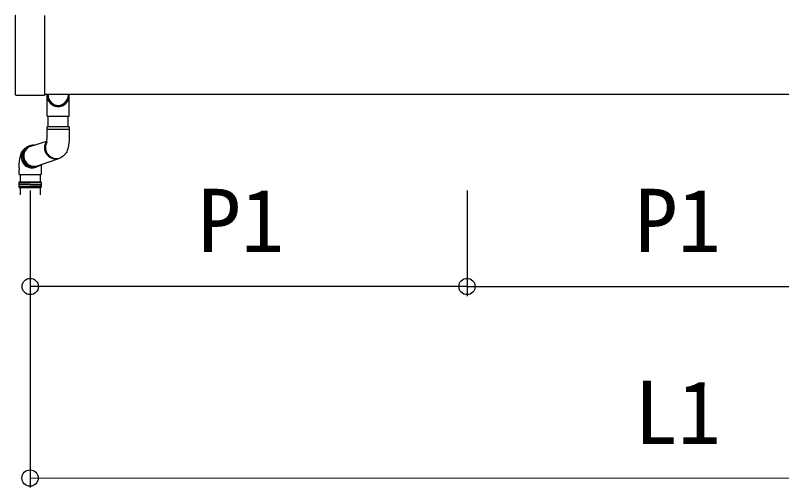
# Model space of a CAD drawing. Units: millimetres, scale not verified. Extents: x -693 to 693, y -1120 to 1121.
# Drawn here: x 298.8 to 378.6, y 438.8 to 488 of the extents above; entities that cross this region are included whole.
import ezdxf
from ezdxf.enums import TextEntityAlignment as Align

# ---------------------------------------------------------------- set-up
doc = ezdxf.new("R2010")
doc.units = ezdxf.units.MM
doc.header["$LTSCALE"] = 6
doc.layers.add('0-5_YKK_A1', color=4, linetype='Continuous')
doc.layers.add('0-6_YKK_D', color=6, linetype='Continuous')
doc.styles.add('ＭＳ ゴシック', font='')
doc.styles.get('ＭＳ ゴシック').set_extended_font_data('MS Gothic')

msp = doc.modelspace()

# ---------------------------------------------------------------- linework, layer by layer
at = {"layer": '0-5_YKK_A1'}
for p, q in [((298.755, 487.927), (298.755, 479.727)), ((301.805, 487.977), (301.805, 479.677)), ((301.83, 487.827), (301.805, 487.827)), ((301.83, 479.727), (301.83, 487.977)), ((301.83, 480.177), (301.805, 480.177)), ((298.804, 479.677), (301.805, 479.677)), ((435.158, 479.727), (301.83, 479.727)), ((302.064, 477.473), (302.064, 479.728)), ((302.165, 479.727), (302.165, 479.51)), ((304.265, 479.727), (304.265, 479.51)), ((304.364, 477.473), (304.364, 479.728)), ((302.064, 477.473), (304.364, 477.473)), ((302.164, 476.362), (302.164, 477.473)), ((304.264, 476.362), (304.264, 477.473)), ((302.064, 476.125), (302.064, 476.362)), ((302.084, 476.362), (302.064, 476.362)), ((302.064, 476.125), (304.364, 476.125)), ((302.064, 475.362), (302.064, 476.1)), ((302.084, 476.1), (302.064, 476.1)), ((304.364, 476.362), (302.084, 476.362)), ((304.364, 476.1), (302.084, 476.1)), ((304.364, 476.362), (304.364, 476.125)), ((304.364, 476.1), (304.364, 475.362)), ((300.378, 474.358), (302.033, 474.887)), ((301.054, 472.317), (303.298, 473.087)), ((303.513, 473.177), (303.421, 473.134)), ((299.154, 472.091), (299.154, 471.897)), ((299.154, 471.397), (299.154, 471.897)), ((301.126, 472.262), (300.991, 472.197)), ((301.454, 472.454), (301.454, 471.897)), ((301.454, 471.897), (301.454, 471.397)), ((299.154, 471.397), (301.454, 471.397)), ((299.255, 471.397), (299.255, 470.65)), ((299.255, 471.252), (299.255, 470.627)), ((301.355, 471.397), (301.355, 470.65)), ((301.355, 471.252), (301.355, 470.627)), ((299.172, 470.65), (299.122, 470.55)), ((299.122, 470.55), (299.122, 470.375)), ((300.305, 470.55), (299.122, 470.55)), ((300.305, 470.375), (299.122, 470.375)), ((300.305, 470.325), (299.122, 470.325)), ((299.172, 470.65), (301.422, 470.65)), ((301.472, 470.55), (300.305, 470.55)), ((300.305, 470.375), (301.472, 470.375)), ((300.305, 470.325), (301.472, 470.325)), ((301.472, 470.55), (301.422, 470.65)), ((301.472, 470.374), (301.472, 470.55)), ((301.472, 470.15), (301.472, 470.326)), ((299.122, 470.15), (300.305, 470.15)), ((299.172, 470.05), (301.422, 470.05)), ((299.255, 470.05), (299.255, 469.303)), ((300.305, 470.15), (301.472, 470.15)), ((301.355, 470.05), (301.355, 469.303)), ((301.422, 470.05), (301.472, 470.15))]:
    msp.add_line(p, q, dxfattribs=at)
for points in [[(302.012, 474.713), (302.014, 474.722), (302.019, 474.748), (302.027, 474.789), (302.034, 474.841), (302.041, 474.901), (302.048, 474.968), (302.054, 475.041), (302.058, 475.118), (302.062, 475.198), (302.064, 475.279), (302.064, 475.362)], [(304.364, 475.362), (304.363, 475.211), (304.358, 475.061), (304.35, 474.914), (304.34, 474.77), (304.326, 474.631), (304.309, 474.497), (304.288, 474.369), (304.264, 474.245), (304.235, 474.125), (304.201, 474.007), (304.158, 473.889), (304.105, 473.772), (304.04, 473.655), (303.961, 473.541), (303.868, 473.433), (303.761, 473.335), (303.642, 473.249), (303.513, 473.177)], [(299.154, 472.091), (299.156, 472.242), (299.161, 472.392), (299.168, 472.539), (299.179, 472.683), (299.193, 472.822), (299.21, 472.956), (299.231, 473.084), (299.255, 473.208), (299.284, 473.329), (299.318, 473.446), (299.361, 473.564), (299.413, 473.681), (299.478, 473.799), (299.557, 473.913), (299.651, 474.021), (299.757, 474.119), (299.876, 474.205), (300.006, 474.276)], [(301.176, 472.286), (301.049, 472.234), (300.912, 472.199), (300.772, 472.18), (300.63, 472.18), (300.489, 472.199), (300.35, 472.234), (300.218, 472.287), (300.092, 472.357), (299.976, 472.441), (299.871, 472.54), (299.779, 472.65), (299.701, 472.772), (299.638, 472.902), (299.592, 473.039), (299.563, 473.18), (299.552, 473.324), (299.558, 473.467), (299.583, 473.609), (299.624, 473.746), (299.683, 473.876), (299.757, 473.997), (299.846, 474.108), (299.947, 474.207), (299.985, 474.237)], [(299.122, 470.325), (299.122, 470.15), (299.172, 470.05)]]:
    msp.add_lwpolyline(points, dxfattribs=at)
for centre, radius, start, end in [((302.064, 476.112), 0.0125, 270, 90), ((304.364, 476.112), 0.0125, 90, 270), ((300.52, 473.244), 1.153, 112.6998, 269.8512), ((300.653, 473.311), 1.152, 87.49661, 294.28246), ((300.644, 473.32), 1.136, 88.04752, 180.85708), ((300.705, 473.334), 1.075, 107.71234, 288.93163), ((302.948, 474.185), 1.153, 141.85645, 294.23441), ((303.04, 474.229), 1.153, 151.77602, 294.34201), ((300.656, 473.309), 1.148, 180.31489, 310.50388), ((300.517, 473.197), 1.106, 269.96726, 295.33961), ((299.122, 470.35), 0.025, 270.04073, 89.95927), ((301.472, 470.35), 0.025, 90, 270)]:
    msp.add_arc(centre, radius, start, end, dxfattribs=at)
for centre, major_axis, ratio, start_param, end_param in [((298.805, 487.927), (0.0501, 0), 0.998135, 1.570796, 3.141593), ((298.805, 479.727), (-0.0355, -0.0355), 0.99628, 5.499651, 7.06672), ((303.215, 479.728), (0, 1.211), 0.949802, 1.570796, 4.712389), ((303.215, 479.619), (-1.15, 0), 0.99602, 6.283185, 9.424778), ((303.215, 479.728), (0, 1.131), 0.945819, 1.764446, 4.518739)]:
    msp.add_ellipse(centre, major_axis=major_axis, ratio=ratio, start_param=start_param, end_param=end_param, dxfattribs=at)
at = {"layer": '0-6_YKK_D'}
for p, q in [((300.304, 469.727), (300.289, 438.796)), ((300.305, 469.727), (300.305, 458.742)), ((345.805, 469.727), (345.805, 458.742)), ((345.805, 469.727), (345.805, 458.742)), ((345.805, 459.742), (300.305, 459.742)), ((345.805, 459.742), (391.305, 459.742)), ((436.79, 439.731), (300.29, 439.796))]:
    msp.add_line(p, q, dxfattribs=at)
for centre in [(300.305, 459.742), (345.805, 459.742), (345.805, 459.742), (300.29, 439.796)]:
    msp.add_circle(centre, 0.85, dxfattribs=at)

# ---------------------------------------------------------------- texts
at = {"layer": '0-6_YKK_D', "style": 'ＭＳ ゴシック'}
for p in [(317.775, 461.342), (363.275, 461.342)]:
    msp.add_text('P1', height=6.598, dxfattribs=at).set_placement(p, align=Align.BOTTOM_LEFT)
msp.add_text('L1', height=6.598, rotation=359.973, dxfattribs=at).set_placement((363.261, 441.366), align=Align.BOTTOM_LEFT)

doc.saveas('drawing.dxf')
